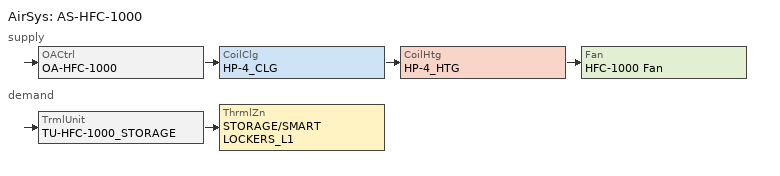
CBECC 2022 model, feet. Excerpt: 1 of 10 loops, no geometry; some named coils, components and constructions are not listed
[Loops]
AirSys 'AS-HFC-1000'
 supply: OACtrl 'OA-HFC-1000' > CoilClg 'HP-4_CLG' > CoilHtg 'HP-4_HTG' > Fan 'HFC-1000 Fan'
 demand: TrmlUnit 'TU-HFC-1000_STORAGE' > ThrmlZn 'STORAGE/SMART LOCKERS_L1'
[ResIntWall] Construction=Interior Wall Cons; IsPartySurface=1
Name | Area | Outside
IntWall : A4 1_L6 5 | 308.411 | CORRIDOR 1_L6
IntWall : A4 1_L6 6 | 76.0309 | CORRIDOR 1_L6
IntWall : A4 1_L6 7 | 89.8994 | ELEVATOR 5_L6
IntWall : A6_L6 | 164.293 | CORRIDOR 1_L6
IntWall : A6_L6 2 | 75.3045 | ELEVATOR 1_L6
IntWall : A6_L6 3; IntWall : CORRIDOR 1_L6 7 | 100.815 | STAIR 1_L6
IntWall : A6_L6 4; IntWall : ELEVATOR 1_L6 | 186.652 | STAIR 1_L6
IntWall : A6_L6 5; IntWall : CORRIDOR 1_L6 18 | 161.438 | STORAGE 2_L6
IntWall : B1 1_L6 | 366.737 | CORRIDOR 1_L6
IntWall : B1 1_L6 2 | 357.997 | CORRIDOR 1_L6
IntWall : B1 1_L6 3 | 365.688 | CORRIDOR 1_L6
IntWall : B1 1_L6 4 | 44.5041 | CORRIDOR 1_L6
IntWall : B1 1_L6 5; IntWall : B2_L6 2 | 303.935 | S2 1_L6
IntWall : B1 1_L6 6 | 358.915 | CORRIDOR 1_L6
IntWall : B1 1_L6 7 | 363.307 | CORRIDOR 1_L6
IntWall : B1 1_L6 8; IntWall : B1 1_L6 16 | 361.097 | CORRIDOR 1_L6
IntWall : B1 1_L6 9 | 349.99 | S1 1_L6
IntWall : B1 1_L6 10 | 351.533 | CORRIDOR 1_L6
IntWall : B1 1_L6 11 | 365.711 | CORRIDOR 1_L6
IntWall : B1 1_L6 12 | 264.176 | CORRIDOR 1_L6
IntWall : B1 1_L6 13 | 344.555 | B1.1_L6
IntWall : B1 1_L6 14 | 360.593 | CORRIDOR 1_L6
IntWall : B1 1_L6 15 | 304.184 | S2.1_L6
IntWall : B1 1_L6 17 | 262.414 | CORRIDOR 1_L6
IntWall : B1 1_L6 18 | 205.42 | CORRIDOR 1_L6
IntWall : B1 1_L6 19 | 161.438 | CORRIDOR 1_L6
IntWall : B1 1_L6 20 | 364.827 | CORRIDOR 1_L6
IntWall : B1.1_L6 | 224.871 | CORRIDOR 1_L6
IntWall : B1.2_L6 | 87.9455 | B3.2_L6
IntWall : B1.2_L6 2 | 168.678 | CORRIDOR 1_L6
IntWall : B1.2_L6 3 | 380.094 | CORRIDOR 1_L6
IntWall : B1.2_L6 4; IntWall : B3.2_L6 4 | 85.5781 | TRASH VEST. 1_L6
IntWall : B1.2_L6 5; IntWall : B1.2_L6 6 | 28.4633 | TRASH VEST. 1_L6
IntWall : B2_L6 | 280.52 | CORRIDOR 1_L6
IntWall : B3.1_L6 | 301.137 | CORRIDOR 1_L6
IntWall : B3.1_L6 2; IntWall : CORRIDOR 1_L6 4 | 65.7204 | OPENING_L6
IntWall : B3.1_L6 3 | 121.934 | OPENING_L6
IntWall : B3.2_L6 | 75.3684 | CORRIDOR 1_L6
IntWall : B3.2_L6 2 | 17.9644 | CORRIDOR 1_L6
IntWall : B3.2_L6 3 | 93.3093 | CORRIDOR 1_L6
IntWall : B3.2_L6 5; IntWall : CORRIDOR 1_L6 19 | 86.1935 | TRASH VEST. 1_L6
IntWall : B3_L6 | 313.738 | CORRIDOR 1_L6
IntWall : CORRIDOR 1_L6 | 84.3338 | ELEVATOR 1_L6
IntWall : CORRIDOR 1_L6 2 | 186.652 | ELEVATOR 1_L6
IntWall : CORRIDOR 1_L6 3 | 64.9974 | IDF 1_L6
IntWall : CORRIDOR 1_L6 5 | 169.915 | S2 1_L6
IntWall : CORRIDOR 1_L6 6 | 163.96 | S2 1_L6
IntWall : CORRIDOR 1_L6 8 | 100.778 | STAIR 3_L6
IntWall : CORRIDOR 1_L6 9 | 186.652 | STAIR 3_L6
IntWall : CORRIDOR 1_L6 10 | 78.4656 | STORAGE 2_L6
IntWall : CORRIDOR 1_L6 11; IntWall : S2 1_L6 | 92.1188 | TRASH VEST. 2_L6
IntWall : CORRIDOR 1_L6 12; IntWall : IDF 1_L6 2 | 117.377 | TRASH VEST. 2_L6
IntWall : CORRIDOR 1_L6 13 | 76.0309 | IDF 3_L6
IntWall : CORRIDOR 1_L6 14 | 163.533 | S1 1_L6
IntWall : CORRIDOR 1_L6 15 | 161.727 | S1 1_L6
IntWall : CORRIDOR 1_L6 16 | 176.977 | S1.1_L6
IntWall : CORRIDOR 1_L6 17 | 179.429 | STAIR 6_L6
IntWall : CORRIDOR 1_L6 20 | 58.6718 | ELEC 1_L6
IntWall : CORRIDOR 1_L6 21 | 37.2874 | ELEVATOR 2_L6
IntWall : CORRIDOR 1_L6 22 | 197.672 | ELEVATOR 2_L6
IntWall : CORRIDOR 1_L6 23 | 96.6318 | ELEVATOR 5_L6
IntWall : CORRIDOR 1_L6 24 | 32.7105 | IDF 2_L6
IntWall : CORRIDOR 1_L6 25 | 98.5049 | IDF 2_L6
IntWall : CORRIDOR 1_L6 26 | 100.096 | IDF 3_L6
IntWall : CORRIDOR 1_L6 27; IntWall : ELEVATOR 5_L6 | 89.8994 | JAN CLOSET_L6
IntWall : CORRIDOR 1_L6 28 | 61.6581 | JAN CLOSET_L6
IntWall : CORRIDOR 1_L6 29 | 187.49 | S2.1_L6
IntWall : CORRIDOR 1_L6 30; IntWall : S1.1_L6 2 | 279.999 | STORAGE 1_L6
IntWall : CORRIDOR 1_L6 31 | 108.338 | TRASH_L6
IntWall : CORRIDOR 1_L6 32 | 92.9158 | TRASH_L6
IntWall : ELEC 1_L6 | 52.5111 | ELEVATOR 2_L6
IntWall : ELEC 1_L6 2 | 90.1213 | S2.1_L6
IntWall : ELEC 1_L6 3 | 106.27 | STAIR 2_L6
IntWall : ELEC 1_L6 4 | 31.4495 | TRASH_L6
IntWall : ELEC 1_L6 5 | 49.2794 | TRASH_L6
IntWall : ELEC 2_L6 | 117.377 | IDF 1_L6
IntWall : ELEC 2_L6 2 | 130.819 | S2 1_L6
IntWall : ELEVATOR 1_L6 2 | 9.02928 | STORAGE 2_L6
IntWall : ELEVATOR 2_L6; IntWall : S2.1_L6 | 197.672 | STAIR 2_L6
IntWall : IDF 1_L6 | 64.9974 | S2 1_L6
IntWall : IDF 3_L6; IntWall : S1.1_L6 | 100.096 | STAIR 6_L6
IntWall : IDF 3_L6 2 | 76.0309 | STORAGE 1_L6
IntWall : S1 1_L6 | 349.99 | S1.1_L6
IntWall : STAIR 6_L6 | 179.429 | STORAGE 1_L6
IntWall : A1 1_L7 | 339.232 | B1 1_L7
IntWall : A1 1_L7 2 | 108.846 | CORRIDOR 1_L7
IntWall : A1 1_L7 3 | 287.935 | A1.1_L7
IntWall : A1 1_L7 4 | 287.935 | A2_L7
IntWall : A1 1_L7 5 | 246.552 | CORRIDOR 1_L7
IntWall : A1 1_L7 6 | 348.09 | A1.1_L7
IntWall : A1 1_L7 7 | 247.164 | CORRIDOR 1_L7
IntWall : A1 1_L7 8 | 157.116 | CORRIDOR 1_L7
IntWall : A1 1_L7 9 | 241.208 | CORRIDOR 1_L7
IntWall : A1 1_L7 10 | 245.058 | CORRIDOR 1_L7
IntWall : A1 1_L7 11 | 287.935 | S2 1_L7
IntWall : A1 1_L7 12 | 250.779 | CORRIDOR 1_L7
IntWall : A1 1_L7 13 | 348.09 | A6_L7
IntWall : A1 1_L7 14 | 244.799 | CORRIDOR 1_L7
IntWall : A1 1_L7 15 | 300.273 | A1.3 1_L7
IntWall : A1 1_L7 16; IntWall : A1.4_L7 | 256.226 | CORRIDOR 1_L7
IntWall : A1 1_L7 17 | 301.686 | B1 1_L7
IntWall : A1 1_L7 18; IntWall : A1 1_L7 42 | 245.852 | CORRIDOR 1_L7
IntWall : A1 1_L7 19 | 246.296 | CORRIDOR 1_L7
IntWall : A1 1_L7 20 | 94.7419 | S1.1_L7
IntWall : A1 1_L7 21 | 255.46 | STORAGE 3_L7
IntWall : A1 1_L7 22 | 243.417 | CORRIDOR 1_L7
IntWall : A1 1_L7 23 | 365.139 | B1 1_L7
IntWall : A1 1_L7 24 | 39.6784 | CORRIDOR 1_L7
IntWall : A1 1_L7 25 | 313.987 | B1 1_L7
IntWall : A1 1_L7 26 | 247.685 | CORRIDOR 1_L7
IntWall : A1 1_L7 27 | 365.139 | CORRIDOR 1_L7
IntWall : A1 1_L7 28 | 243.928 | CORRIDOR 1_L7
IntWall : A1 1_L7 29 | 335.418 | B1 1_L7
IntWall : A1 1_L7 30 | 63.0469 | CORRIDOR 1_L7
IntWall : A1 1_L7 31 | 270.811 | A4 1_L7
IntWall : A1 1_L7 32 | 249.212 | CORRIDOR 1_L7
IntWall : A1 1_L7 33 | 196.946 | A3_L7
IntWall : A1 1_L7 34 | 246.995 | CORRIDOR 1_L7
IntWall : A1 1_L7 35 | 98.5049 | IDF 1_L7
IntWall : A1 1_L7 36 | 295.918 | A1.3 1_L7
IntWall : A1 1_L7 37 | 249.602 | CORRIDOR 1_L7
IntWall : A1 1_L7 38 | 292.629 | B1.2_L7
IntWall : A1 1_L7 39 | 244.81 | CORRIDOR 1_L7
IntWall : A1 1_L7 40 | 290.666 | A1.4_L7
IntWall : A1 1_L7 41; IntWall : A1 1_L7 43 | 340.002 | B1 1_L7
IntWall : A1 1_L7 44 | 250.463 | CORRIDOR 1_L7
IntWall : A1 1_L7 45; IntWall : A1 1_L7 48 | 290.666 | S1 1_L7
IntWall : A1 1_L7 46 | 340.002 | B3.2_L7
IntWall : A1 1_L7 47 | 248.105 | CORRIDOR 1_L7
IntWall : A1 1_L7 49 | 303.616 | B1 1_L7
IntWall : A1 1_L7 50 | 343.89 | B3_L7
IntWall : A1 1_L7 51 | 95.3707 | CORRIDOR 1_L7
IntWall : A1 1_L7 52 | 60.5449 | CORRIDOR 1_L7
IntWall : A1 1_L7 53; IntWall : A1 1_L7 55; IntWall : A1 1_L7 57 | 343.89 | B1 1_L7
IntWall : A1 1_L7 54; IntWall : A1 1_L7 56; IntWall : A1 1_L7 58 | 303.727 | B1 1_L7
IntWall : A1 1_L7 59 | 247.893 | CORRIDOR 1_L7
IntWall : A1 1_L7 60 | 246.858 | CORRIDOR 1_L7
IntWall : A1 1_L7 61 | 292.629 | B1 1_L7
IntWall : A1 1_L7 62 | 247.809 | CORRIDOR 1_L7
IntWall : A1 1_L7 63 | 6.60802 | CORRIDOR 1_L7
IntWall : A1 1_L7 64 | 258.762 | CORRIDOR 1_L7
IntWall : A1 1_L7 65 | 103.822 | CORRIDOR 1_L7
IntWall : A1 1_L7 66 | 248.593 | CORRIDOR 1_L7
IntWall : A1.1_L7 | 248.142 | CORRIDOR 1_L7
IntWall : A1.3 1_L7 | 295.918 | B1 1_L7
IntWall : A1.3 1_L7 2 | 241.928 | CORRIDOR 1_L7
IntWall : A1.3 1_L7 3 | 212.778 | A6_L7
IntWall : A1.3 1_L7 4 | 238.171 | CORRIDOR 1_L7
IntWall : A1.3 1_L7 5 | 87.4949 | STORAGE 1_L7
IntWall : A2_L7 | 192.497 | CORRIDOR 1_L7
IntWall : A2_L7 2 | 161.438 | CORRIDOR 1_L7
IntWall : A2_L7 3 | 100.778 | STAIR 3_L7
IntWall : A2_L7 4 | 186.652 | STAIR 3_L7
IntWall : A3_L7 | 188.707 | CORRIDOR 1_L7
IntWall : A3_L7 2 | 32.7105 | IDF 1_L7
IntWall : A3_L7 3 | 56.7617 | S2.1_L7
IntWall : A3_L7 4 | 109.501 | STORAGE 2_L7
IntWall : A3_L7 5 | 142.195 | TRASH_L7
IntWall : A3_L7 6 | 76.8885 | TRASH_L7
IntWall : A4 1_L7 | 265.959 | B1 1_L7
IntWall : A4 1_L7 2 | 308.485 | CORRIDOR 1_L7
IntWall : A4 1_L7 3 | 96.6318 | ELEVATOR 5_L7
IntWall : A4 1_L7 4 | 61.6581 | JAN CLOSET_L7
IntWall : A4 1_L7 5 | 308.411 | CORRIDOR 1_L7
IntWall : A4 1_L7 6 | 76.0309 | CORRIDOR 1_L7
IntWall : A4 1_L7 7 | 89.8994 | ELEVATOR 5_L7
IntWall : A6_L7 | 164.293 | CORRIDOR 1_L7
IntWall : A6_L7 2 | 75.3045 | ELEVATOR 1_L7
IntWall : A6_L7 3 | 100.815 | STAIR 1_L7
IntWall : A6_L7 4 | 186.652 | STAIR 1_L7
IntWall : A6_L7 5 | 161.438 | STORAGE 1_L7
[DwellUnit]
Name | DwellUnitTypeRef | Count
DwellingUnit 74; DwellingUnit 93 | A4 | 2
DwellingUnit 75; DwellingUnit 94 | A6 | 1
DwellingUnit 76 | B1 | 17
DwellingUnit 77 | B1.1 | 1
DwellingUnit 78 | B1.2 | 1
DwellingUnit 79 | B2 | 1
DwellingUnit 80 | B3.1 | 1
DwellingUnit 81 | B3.2 | 1
DwellingUnit 82 | B3 | 1
DwellingUnit 83 | S1 | 2
DwellingUnit 84 | S1.1 | 1
DwellingUnit 85 | S2 | 2
DwellingUnit 86 | S2.1 | 1
DwellingUnit 87 | A1 | 31
DwellingUnit 88 | A1.1 | 1
DwellingUnit 89 | A1.3 | 2
DwellingUnit 90 | A1.4 | 1
DwellingUnit 91 | A2 | 1
DwellingUnit 92 | A3 | 1
[ResZn] CeilingHeight=10.25; FloorHeight=10.25
Name | Bottom
A6_L6; B1 1_L6; B1.1_L6; B1.2_L6; B2_L6; B3.1_L6; B3.2_L6; B3_L6; S1 1_L6; S1.1_L6; S2 1_L6; S2.1_L6 | 64.1667
A1 1_L7; A1.1_L7; A1.3 1_L7; A1.4_L7; A2_L7; A3_L7; A4 1_L7; A6_L7; B1 1_L7 | 74.4167
[ResExtWall] Construction=Ext Wall Cons
Name | Orientation | Area
ExtWall (Front 1) : A6_L6; ExtWall (Front 1) : A6_L7 | Front | 127.634
ExtWall (Front 1) : B1 1_L6; ExtWall (Front 10) : B1 1_L7 | Front | 138.035
ExtWall (Front 2) : B1 1_L6; ExtWall (Front 11) : B1 1_L7 | Front | 115.592
ExtWall (Front 3) : B1 1_L6; ExtWall (Front 12) : B1 1_L7 | Front | 113.11
ExtWall (Front 4) : B1 1_L6; ExtWall (Front 26) : B1 1_L6; ExtWall (Front 8) : B1 1_L7; ExtWall (Front 13) : B1 1_L7 | Front | 35.4446
ExtWall (Front 5) : B1 1_L6; ExtWall (Front 6) : B1 1_L6; ExtWall (Front 12) : B1 1_L6; ExtWall (Front 17) : B1 1_L7; ExtWall (Front 18) : B1 1_L7; ExtWall (Front 19) : B1 1_L7 | Front | 51.1525
ExtWall (Front 7) : B1 1_L6; ExtWall (Front 6) : B1 1_L7 | Front | 93.0674
ExtWall (Front 8) : B1 1_L6; ExtWall (Front 7) : B1 1_L7 | Front | 223.365
ExtWall (Front 9) : B1 1_L6; ExtWall (Front 14) : B1 1_L7 | Front | 114.643
ExtWall (Front 10) : B1 1_L6; ExtWall (Front 15) : B1 1_L7 | Front | 132.355
ExtWall (Front 11) : B1 1_L6; ExtWall (Front 16) : B1 1_L7 | Front | 111.916
ExtWall (Front 13) : B1 1_L6; ExtWall (Front 13) : A1 1_L7; ExtWall (Front 14) : A1 1_L7; ExtWall (Front 23) : B1 1_L7 | Front | 48.3041
ExtWall (Front 14) : B1 1_L6; ExtWall (Front 5) : B1 1_L7 | Front | 357.321
ExtWall (Front 15) : B1 1_L6; ExtWall (Front 4) : B1 1_L7 | Front | 361.608
ExtWall (Front 16) : B1 1_L6; ExtWall (Front 17) : B1 1_L6; ExtWall (Front 19) : B1 1_L6; ExtWall (Front 22) : B1 1_L7; ExtWall (Front 24) : B1 1_L7; ExtWall (Front 25) : B1 1_L7 | Front | 52.4068
ExtWall (Front 18) : B1 1_L6; ExtWall (Front 21) : B1 1_L7 | Front | 339.232
ExtWall (Front 20) : B1 1_L6; ExtWall (Front 21) : B1 1_L6; ExtWall (Front 1) : B1.1_L6; ExtWall (Front 1) : B1 1_L7; ExtWall (Front 2) : B1 1_L7 | Front | 40.3711
ExtWall (Front 22) : B1 1_L6; ExtWall (Front 3) : B1 1_L7 | Front | 356.581
ExtWall (Front 23) : B1 1_L6; ExtWall (Front 1) : S1 1_L6; ExtWall (Front 20) : A1 1_L7; ExtWall (Front 1) : A1.4_L7; ExtWall (Front 20) : B1 1_L7 | Front | 49.3365
ExtWall (Front 24) : B1 1_L6; ExtWall (Front 26) : B1 1_L7 | Front | 340.002
ExtWall (Front 25) : B1 1_L6; ExtWall (Front 27) : B1 1_L7 | Front | 39.0731
ExtWall (Front 27) : B1 1_L6; ExtWall (Front 9) : B1 1_L7 | Front | 69.4599
ExtWall (Left 1) : B1 1_L6; ExtWall (Left 16) : A1 1_L7; ExtWall (Left 12) : B1 1_L7 | Left | 46.2831
ExtWall (Left 2) : B1 1_L6; ExtWall (Left 8) : B1 1_L6; ExtWall (Left 17) : A1 1_L7; ExtWall (Left 24) : A1 1_L7; ExtWall (Left 25) : A1 1_L7; ExtWall (Left 13) : B1 1_L7; ExtWall (Left 14) : B1 1_L7 | Left | 49.5719
ExtWall (Left 3) : B1 1_L6; ExtWall (Left 15) : B1 1_L7 | Left | 126.894
ExtWall (Left 4) : B1 1_L6; ExtWall (Left 16) : B1 1_L7 | Left | 117.522
ExtWall (Left 5) : B1 1_L6; ExtWall (Left 17) : B1 1_L7 | Left | 121.271
ExtWall (Left 6) : B1 1_L6; ExtWall (Left 13) : B1 1_L6; ExtWall (Left 14) : B1 1_L6; ExtWall (Left 20) : B1 1_L6; ExtWall (Left 4) : B1 1_L7; ExtWall (Left 6) : B1 1_L7; ExtWall (Left 9) : B1 1_L7; ExtWall (Left 10) : B1 1_L7 | Left | 57.7739
ExtWall (Left 7) : B1 1_L6; ExtWall (Left 12) : B1 1_L6; ExtWall (Left 15) : B1 1_L6; ExtWall (Left 1) : B2_L6; ExtWall (Left 7) : B1 1_L7; ExtWall (Left 8) : B1 1_L7; ExtWall (Left 11) : B1 1_L7 | Left | 40.1626
ExtWall (Left 9) : B1 1_L6; ExtWall (Left 18) : B1 1_L7 | Left | 140.615
ExtWall (Left 10) : B1 1_L6; ExtWall (Left 19) : B1 1_L7 | Left | 105.177
ExtWall (Left 11) : B1 1_L6; ExtWall (Left 20) : B1 1_L7 | Left | 117.515
ExtWall (Left 16) : B1 1_L6; ExtWall (Left 24) : B1 1_L7 | Left | 97.2136
ExtWall (Left 17) : B1 1_L6; ExtWall (Left 1) : B1 1_L7 | Left | 133.048
ExtWall (Left 18) : B1 1_L6; ExtWall (Left 2) : B1 1_L7 | Left | 115.131
ExtWall (Left 19) : B1 1_L6; ExtWall (Left 3) : B1 1_L7 | Left | 112.414
ExtWall (Left 21) : B1 1_L6; ExtWall (Left 1) : B3_L6; ExtWall (Left 5) : B1 1_L7 | Left | 40.2736
ExtWall (Left 22) : B1 1_L6; ExtWall (Left 21) : B1 1_L7 | Left | 134.437
ExtWall (Left 23) : B1 1_L6; ExtWall (Left 22) : B1 1_L7 | Left | 112.952
ExtWall (Left 24) : B1 1_L6; ExtWall (Left 23) : B1 1_L7 | Left | 113.708
ExtWall (Left 25) : B1 1_L6; ExtWall (Left 25) : B1 1_L7 | Left | 134.229
ExtWall (Left 26) : B1 1_L6; ExtWall (Left 26) : B1 1_L7 | Left | 116.637
ExtWall (Left 27) : B1 1_L6; ExtWall (Left 27) : B1 1_L7 | Left | 115.992
ExtWall (Back 1) : B1 1_L6; ExtWall (Back 25) : B1 1_L6; ExtWall (Back 14) : B1 1_L7; ExtWall (Back 15) : B1 1_L7 | Back | 35.4446
ExtWall (Back 2) : B1 1_L6; ExtWall (Back 6) : B1 1_L6; ExtWall (Back 9) : A1 1_L7; ExtWall (Back 11) : A1 1_L7; ExtWall (Back 16) : B1 1_L7; ExtWall (Back 17) : B1 1_L7 | Back | 51.1525
ExtWall (Back 3) : B1 1_L6; ExtWall (Back 11) : B1 1_L7 | Back | 110.685
ExtWall (Back 4) : B1 1_L6; ExtWall (Back 12) : B1 1_L7 | Back | 111.734
ExtWall (Back 5) : B1 1_L6; ExtWall (Back 13) : B1 1_L7 | Back | 138.516
ExtWall (Back 7) : B1 1_L6; ExtWall (Back 8) : B1 1_L6; ExtWall (Back 4) : A1 1_L7; ExtWall (Back 20) : B1 1_L7; ExtWall (Back 21) : B1 1_L7 | Back | 48.3041
ExtWall (Back 9) : B1 1_L6; ExtWall (Back 8) : B1 1_L7 | Back | 132.275
ExtWall (Back 10) : B1 1_L6; ExtWall (Back 9) : B1 1_L7 | Back | 112.235
ExtWall (Back 11) : B1 1_L6; ExtWall (Back 10) : B1 1_L7 | Back | 112.811
ExtWall (Back 12) : B1 1_L6; ExtWall (Back 5) : B1 1_L7 | Back | 131.982
ExtWall (Back 13) : B1 1_L6; ExtWall (Back 6) : B1 1_L7 | Back | 115.01
ExtWall (Back 14) : B1 1_L6; ExtWall (Back 7) : B1 1_L7 | Back | 114.616
ExtWall (Back 15) : B1 1_L6; ExtWall (Back 16) : B1 1_L6; ExtWall (Back 17) : B1 1_L6; ExtWall (Back 2) : A1 1_L7; ExtWall (Back 19) : B1 1_L7; ExtWall (Back 22) : B1 1_L7; ExtWall (Back 23) : B1 1_L7 | Back | 52.4068
ExtWall (Back 18) : B1 1_L6; ExtWall (Back 3) : B1.1_L6; ExtWall (Back 1) : S2.1_L6; ExtWall (Back 1) : B1 1_L7 | Back | 40.3711
ExtWall (Back 19) : B1 1_L6; ExtWall (Back 2) : B1 1_L7 | Back | 128.65
ExtWall (Back 20) : B1 1_L6; ExtWall (Back 3) : B1 1_L7 | Back | 116.311
ExtWall (Back 21) : B1 1_L6; ExtWall (Back 4) : B1 1_L7 | Back | 111.62
ExtWall (Back 22) : B1 1_L6; ExtWall (Back 1) : S1 1_L6; ExtWall (Back 19) : A1 1_L7; ExtWall (Back 20) : A1 1_L7; ExtWall (Back 18) : B1 1_L7 | Back | 49.3365
ExtWall (Back 23) : B1 1_L6; ExtWall (Back 24) : B1 1_L7 | Back | 77.5879
ExtWall (Back 24) : B1 1_L6; ExtWall (Back 25) : B1 1_L7 | Back | 39.0731
ExtWall (Right 1) : B1 1_L6; ExtWall (Right 7) : B1 1_L6; ExtWall (Right 8) : B1 1_L6; ExtWall (Right 1) : B1.2_L6; ExtWall (Right 25) : A1 1_L7; ExtWall (Right 26) : A1 1_L7; ExtWall (Right 9) : B1 1_L7; ExtWall (Right 13) : B1 1_L7; ExtWall (Right 14) : B1 1_L7 | Right | 49.5719
ExtWall (Right 2) : B1 1_L6; ExtWall (Right 10) : B1 1_L7 | Right | 131.525
ExtWall (Right 3) : B1 1_L6; ExtWall (Right 11) : B1 1_L7 | Right | 113.964
ExtWall (Right 4) : B1 1_L6; ExtWall (Right 12) : B1 1_L7 | Right | 112.508
ExtWall (Right 5) : B1 1_L6; ExtWall (Right 21) : A1 1_L7; ExtWall (Right 22) : A1 1_L7; ExtWall (Right 23) : A1 1_L7; ExtWall (Right 4) : B1 1_L7 | Right | 40.1626
ExtWall (Right 6) : B1 1_L6; ExtWall (Right 12) : B1 1_L6; ExtWall (Right 13) : B1 1_L6; ExtWall (Right 23) : B1 1_L6; ExtWall (Right 1) : B1 1_L7; ExtWall (Right 2) : B1 1_L7; ExtWall (Right 3) : B1 1_L7; ExtWall (Right 5) : B1 1_L7 | Right | 57.7739
ExtWall (Right 9) : B1 1_L6; ExtWall (Right 18) : B1 1_L7 | Right | 112.952
ExtWall (Right 10) : B1 1_L6; ExtWall (Right 19) : B1 1_L7 | Right | 113.708
ExtWall (Right 11) : B1 1_L6; ExtWall (Right 20) : B1 1_L7 | Right | 134.437
ExtWall (Right 14) : B1 1_L6; ExtWall (Right 21) : B1 1_L7 | Right | 117.566
ExtWall (Right 15) : B1 1_L6; ExtWall (Right 22) : B1 1_L7 | Right | 117.942
ExtWall (Right 16) : B1 1_L6; ExtWall (Right 23) : B1 1_L7 | Right | 116.025
ExtWall (Right 17) : B1 1_L6; ExtWall (Right 24) : B1 1_L7 | Right | 140.631
ExtWall (Right 18) : B1 1_L6; ExtWall (Right 25) : B1 1_L7 | Right | 107.679
ExtWall (Right 19) : B1 1_L6 | Right | 117.401
ExtWall (Right 20) : B1 1_L6; ExtWall (Right 15) : B1 1_L7 | Right | 120.673
ExtWall (Right 21) : B1 1_L6; ExtWall (Right 16) : B1 1_L7 | Right | 113.254
ExtWall (Right 22) : B1 1_L6; ExtWall (Right 17) : B1 1_L7 | Right | 127.463
ExtWall (Right 24) : B1 1_L6; ExtWall (Right 6) : B1 1_L7 | Right | 120.841
ExtWall (Right 25) : B1 1_L6; ExtWall (Right 7) : B1 1_L7 | Right | 113.483
ExtWall (Right 26) : B1 1_L6; ExtWall (Right 8) : B1 1_L7 | Right | 130.503
ExtWall (Left 1) : B1.1_L6 | Left | 189.507
ExtWall (Left 2) : B1.1_L6 | Left | 108.846
ExtWall (Left 3) : B1.1_L6 | Left | 116.025
ExtWall (Back 1) : B1.1_L6 | Back | 272.375
ExtWall (Back 2) : B1.1_L6 | Back | 72.1804
ExtWall (Right 1) : B1.1_L6 | Right | 137.131
ExtWall (Right 2) : B1.1_L6 | Right | 52.3766
ExtWall (Front 1) : B1.2_L6 | Front | 380.094
ExtWall (Front 1) : B2_L6 | Front | 90.7199
ExtWall (Back 1) : B2_L6 | Back | 371.24
ExtWall (Right 1) : B2_L6 | Right | 344.098
ExtWall (Front 1) : B3.1_L6 | Front | 20.0696
ExtWall (Front 2) : B3.1_L6 | Front | 102.046
ExtWall (Front 3) : B3.1_L6 | Front | 218.683
ExtWall (Back 1) : B3.1_L6 | Back | 218.865
ExtWall (Right 1) : B3.1_L6 | Right | 192.813
ExtWall (Right 2) : B3.1_L6 | Right | 151.282
ExtWall (Right 3) : B3.1_L6 | Right | 22.7632
ExtWall (Front 1) : B3.2_L6 | Front | 408.231
ExtWall (Left 1) : B3.2_L6 | Left | 342.201
ExtWall (Front 1) : B3_L6 | Front | 38.0104
ExtWall (Left 2) : B3_L6 | Left | 303.616
ExtWall (Back 1) : B3_L6 | Back | 255.113
ExtWall (Back 2) : B3_L6 | Back | 96.6352
ExtWall (Front 1) : CORRIDOR 1_L6 | Front | 71.5516
ExtWall (Front 2) : CORRIDOR 1_L6 | Front | 69.6751
ExtWall (Front 3) : CORRIDOR 1_L6 | Front | 51.4551
ExtWall (Left 1) : CORRIDOR 1_L6 | Left | 49.0103
ExtWall (Left 2) : CORRIDOR 1_L6 | Left | 238.171
ExtWall (Back 1) : CORRIDOR 1_L6 | Back | 224.827
ExtWall (Back 2) : CORRIDOR 1_L6 | Back | 61.6581
ExtWall (Back 3) : CORRIDOR 1_L6 | Back | 73.0144
ExtWall (Right 1) : CORRIDOR 1_L6 | Right | 48.8018
ExtWall (Front 1) : ELEC 2_L6 | Front | 117.377
ExtWall (Left 1) : ELEC 2_L6; ExtWall (Left 2) : A1 1_L7; ExtWall (Left 3) : A1 1_L7; ExtWall (Left 5) : A1 1_L7; ExtWall (Left 1) : A2_L7 | Left | 60.1549
ExtWall (Right 1) : ELEC 2_L6 | Right | 190.974
ExtWall (Right 1) : ELEVATOR 2_L6 | Right | 89.7985
ExtWall (Back 1) : OPENING_L6 | Back | 121.934
ExtWall (Left 1) : S1 1_L6 | Left | 161.727
ExtWall (Right 1) : S1 1_L6 | Right | 163.533
ExtWall (Back 1) : S1.1_L6 | Back | 30.1043
ExtWall (Right 1) : S1.1_L6 | Right | 82.2388
ExtWall (Front 1) : S2 1_L6 | Front | 163.96
ExtWall (Back 1) : S2 1_L6 | Back | 169.915
ExtWall (Left 1) : S2.1_L6 | Left | 123.225
ExtWall (Left 2) : S2.1_L6 | Left | 64.2643
ExtWall (Right 1) : STAIR 2_L6 | Right | 106.27
ExtWall (Front 1) : A1 1_L7 | Front | 123.632
ExtWall (Front 2) : A1 1_L7 | Front | 122.919
ExtWall (Front 3) : A1 1_L7 | Front | 126.164
ExtWall (Front 4) : A1 1_L7 | Front | 120.999
ExtWall (Front 5) : A1 1_L7 | Front | 124.079
ExtWall (Front 6) : A1 1_L7 | Front | 117.128
ExtWall (Front 7) : A1 1_L7 | Front | 120.374
ExtWall (Front 8) : A1 1_L7 | Front | 124.685
ExtWall (Front 9) : A1 1_L7 | Front | 129.04
ExtWall (Front 10) : A1 1_L7 | Front | 121.739
ExtWall (Front 11) : A1 1_L7 | Front | 120.458
ExtWall (Front 12) : A1 1_L7 | Front | 124.342
ExtWall (Front 15) : A1 1_L7 | Front | 64.7317
ExtWall (Front 16) : A1 1_L7 | Front | 124.802
ExtWall (Front 17) : A1 1_L7 | Front | 124.799
ExtWall (Front 18) : A1 1_L7; ExtWall (Front 19) : A1 1_L7 | Front | 122.405
ExtWall (Front 21) : A1 1_L7 | Front | 96.9378
ExtWall (Front 22) : A1 1_L7 | Front | 249.299
ExtWall (Front 23) : A1 1_L7 | Front | 246.444
ExtWall (Front 24) : A1 1_L7 | Front | 248.875
ExtWall (Front 25) : A1 1_L7 | Front | 122.879
ExtWall (Front 26) : A1 1_L7 | Front | 125.014
ExtWall (Front 27) : A1 1_L7 | Front | 120.686
ExtWall (Front 28) : A1 1_L7 | Front | 126.171
ExtWall (Front 29) : A1 1_L7 | Front | 130.062
ExtWall (Front 30) : A1 1_L7 | Front | 117.747
ExtWall (Front 31) : A1 1_L7 | Front | 125.895
ExtWall (Front 32) : A1 1_L7 | Front | 132.867
ExtWall (Front 33) : A1 1_L7 | Front | 127.785
ExtWall (Front 34) : A1 1_L7 | Front | 120.807
ExtWall (Left 1) : A1 1_L7 | Left | 137.131
ExtWall (Left 4) : A1 1_L7 | Left | 190.974
ExtWall (Left 6) : A1 1_L7 | Left | 61.3386
ExtWall (Left 7) : A1 1_L7 | Left | 110.423
ExtWall (Left 8) : A1 1_L7 | Left | 128.115
ExtWall (Left 9) : A1 1_L7 | Left | 118.349
ExtWall (Left 10) : A1 1_L7 | Left | 129.336
ExtWall (Left 11) : A1 1_L7 | Left | 121.736
ExtWall (Left 12) : A1 1_L7 | Left | 122.193
ExtWall (Left 13) : A1 1_L7 | Left | 188.33
ExtWall (Left 14) : A1 1_L7 | Left | 79.3904
ExtWall (Left 15) : A1 1_L7; ExtWall (Left 1) : A3_L7 | Left | 54.7507
ExtWall (Left 18) : A1 1_L7; ExtWall (Left 19) : A1 1_L7 | Left | 122.926
ExtWall (Left 20) : A1 1_L7 | Left | 125.233
ExtWall (Left 21) : A1 1_L7 | Left | 125.23
ExtWall (Left 22) : A1 1_L7 | Left | 124.934
ExtWall (Left 23) : A1 1_L7 | Left | 123.172
ExtWall (Left 26) : A1 1_L7 | Left | 57.1585
ExtWall (Back 1) : A1 1_L7 | Back | 286.825
ExtWall (Back 3) : A1 1_L7 | Back | 49.7165
ExtWall (Back 5) : A1 1_L7; ExtWall (Back 6) : A1 1_L7 | Back | 123.148
ExtWall (Back 7) : A1 1_L7 | Back | 127.758
ExtWall (Back 8) : A1 1_L7 | Back | 115.659
ExtWall (Back 10) : A1 1_L7 | Back | 313.987
ExtWall (Back 12) : A1 1_L7 | Back | 64.7317
ExtWall (Back 13) : A1 1_L7 | Back | 300.687
ExtWall (Back 14) : A1 1_L7 | Back | 34.7316
ExtWall (Back 15) : A1 1_L7 | Back | 127.953
ExtWall (Back 16) : A1 1_L7 | Back | 121.258
ExtWall (Back 17) : A1 1_L7 | Back | 127.224
ExtWall (Back 18) : A1 1_L7 | Back | 119.772
ExtWall (Back 21) : A1 1_L7 | Back | 125.996
ExtWall (Back 22) : A1 1_L7 | Back | 126.857
ExtWall (Back 23) : A1 1_L7 | Back | 123.958
ExtWall (Back 24) : A1 1_L7 | Back | 125.341
ExtWall (Back 25) : A1 1_L7 | Back | 126.75
ExtWall (Back 26) : A1 1_L7 | Back | 119.694
ExtWall (Back 27) : A1 1_L7 | Back | 124.133
ExtWall (Back 28) : A1 1_L7 | Back | 124.742
ExtWall (Right 1) : A1 1_L7 | Right | 122.99
ExtWall (Right 2) : A1 1_L7 | Right | 122.987
ExtWall (Right 3) : A1 1_L7; ExtWall (Right 4) : A1 1_L7; ExtWall (Right 5) : A1 1_L7; ExtWall (Right 6) : A1 1_L7; ExtWall (Right 1) : A1.1_L7 | Right | 60.1549
ExtWall (Right 7) : A1 1_L7 | Right | 128.115
ExtWall (Right 8) : A1 1_L7 | Right | 128.112
ExtWall (Right 9) : A1 1_L7; ExtWall (Right 10) : A1 1_L7 | Right | 122.926
ExtWall (Right 11) : A1 1_L7 | Right | 61.3386
ExtWall (Right 12) : A1 1_L7 | Right | 350.202
ExtWall (Right 13) : A1 1_L7 | Right | 198.859
ExtWall (Right 14) : A1 1_L7 | Right | 125.28
ExtWall (Right 15) : A1 1_L7 | Right | 126.097
ExtWall (Right 16) : A1 1_L7; ExtWall (Right 17) : A1 1_L7 | Right | 54.7507
ExtWall (Right 18) : A1 1_L7; ExtWall (Right 19) : A1 1_L7 | Right | 46.2831
ExtWall (Right 20) : A1 1_L7 | Right | 40.2736
ExtWall (Right 24) : A1 1_L7 | Right | 109.68
ExtWall (Right 27) : A1 1_L7 | Right | 57.1585
ExtWall (Right 28) : A1 1_L7 | Right | 280.163
ExtWall (Front 1) : A1.1_L7 | Front | 119.052
ExtWall (Front 2) : A1.1_L7 | Front | 129.09
ExtWall (Front 1) : A1.3 1_L7 | Front | 241.928
ExtWall (Right 1) : A1.3 1_L7 | Right | 238.171
ExtWall (Left 1) : A1.4_L7 | Left | 256.226
ExtWall (Back 1) : A1.4_L7 | Back | 340.002
ExtWall (Front 1) : A2_L7 | Front | 176.87
ExtWall (Front 2) : A2_L7 | Front | 116.405
ExtWall (Back 1) : A3_L7 | Back | 241.544
ExtWall (Back 1) : A4 1_L7 | Back | 131.283
ExtWall (Right 1) : A4 1_L7 | Right | 130.153
ExtWall (Right 2) : A4 1_L7 | Right | 50.514
ExtWall (Right 3) : A4 1_L7 | Right | 50.5968
[ResWin] SpecMethod=Overall Window Area
Name | WinType
Window (Front 1) : A6_L6; Window (Front 1) : B1 1_L6; Window (Front 2) : B1 1_L6; Window (Front 4) : B1 1_L6; Window (Front 5) : B1 1_L6; Window (Left 13) : B1 1_L6; Window (Left 14) : B1 1_L6; Window (Back 1) : B1 1_L6; Window (Back 3) : B1 1_L6; Window (Back 4) : B1 1_L6; Window (Back 5) : B1 1_L6; Window (Back 7) : B1 1_L6; Window (Back 8) : B1 1_L6; Window (Back 10) : B1 1_L6; Window (Back 11) : B1 1_L6; Window (Left 1) : B3_L6; Window (Left 1) : S1 1_L6; Window (Right 1) : S1 1_L6; Window (Back 2) : A3_L7; Window (Front 1) : A6_L7; Window (Front 1) : B1 1_L7; Window (Front 2) : B1 1_L7; Window (Front 4) : B1 1_L7; Window (Front 5) : B1 1_L7; Window (Left 13) : B1 1_L7; Window (Left 14) : B1 1_L7; Window (Back 1) : B1 1_L7; Window (Back 2) : B1 1_L7; Window (Back 4) : B1 1_L7; Window (Back 5) : B1 1_L7; Window (Back 7) : B1 1_L7; Window (Back 8) : B1 1_L7; Window (Back 10) : B1 1_L7; Window (Back 12) : B1 1_L7 | ResidentialWindowType 11
Window (Front 3) : B1 1_L6; Window (Front 6) : B1 1_L6; Window (Left 2) : B1 1_L6; Window (Left 5) : B1 1_L6; Window (Left 8) : B1 1_L6; Window (Left 12) : B1 1_L6; Window (Left 15) : B1 1_L6; Window (Back 2) : B1 1_L6; Window (Back 6) : B1 1_L6; Window (Back 9) : B1 1_L6; Window (Back 12) : B1 1_L6; Window (Right 2) : B1 1_L6; Window (Right 5) : B1 1_L6; Window (Right 8) : B1 1_L6; Window (Right 11) : B1 1_L6; Window (Right 13) : B1 1_L6; Window (Right 14) : B1 1_L6; Window (Right 17) : B1 1_L6; Window (Left 2) : B1.1_L6; Window (Front 2) : B1.2_L6; Window (Back 2) : B2_L6; Window (Right 2) : B3.1_L6; Window (Front 1) : B3.2_L6; Window (Left 2) : B3.2_L6; Window (Left 2) : B3_L6; Window (Back 2) : B3_L6; Window (Left 1) : S2.1_L6; Window (Front 14) : A1 1_L7; Window (Front 18) : A1 1_L7; Window (Front 20) : A1 1_L7; Window (Front 23) : A1 1_L7; Window (Left 2) : A1 1_L7; Window (Left 3) : A1 1_L7; Window (Left 5) : A1 1_L7; Window (Left 10) : A1 1_L7; Window (Left 12) : A1 1_L7; Window (Back 4) : A1 1_L7; Window (Back 5) : A1 1_L7; Window (Back 8) : A1 1_L7; Window (Back 10) : A1 1_L7; Window (Right 1) : A1 1_L7; Window (Right 4) : A1 1_L7; Window (Right 6) : A1 1_L7; Window (Right 7) : A1 1_L7; Window (Back 1) : A4 1_L7; Window (Right 1) : A4 1_L7; Window (Front 3) : B1 1_L7; Window (Front 6) : B1 1_L7; Window (Left 2) : B1 1_L7; Window (Left 5) : B1 1_L7; Window (Left 8) : B1 1_L7; Window (Left 12) : B1 1_L7; Window (Left 15) : B1 1_L7; Window (Back 3) : B1 1_L7; Window (Back 6) : B1 1_L7; Window (Back 9) : B1 1_L7; Window (Back 11) : B1 1_L7; Window (Right 2) : B1 1_L7; Window (Right 5) : B1 1_L7; Window (Right 7) : B1 1_L7; Window (Right 8) : B1 1_L7; Window (Right 11) : B1 1_L7; Window (Right 14) : B1 1_L7 | ResidentialWindowType 2
Window (Front 7) : B1 1_L6; Window (Right 1) : B2_L6; Window (Front 1) : B3.1_L6; Window (Front 2) : B3.1_L6; Window (Front 2) : B3.2_L6; Window (Front 1) : CORRIDOR 1_L6; Window (Front 7) : B1 1_L7 | ResidentialWindowType 8
Window (Left 1) : B1 1_L6; Window (Left 3) : B1 1_L6; Window (Left 4) : B1 1_L6; Window (Left 6) : B1 1_L6; Window (Left 7) : B1 1_L6; Window (Left 9) : B1 1_L6; Window (Left 10) : B1 1_L6; Window (Left 11) : B1 1_L6; Window (Right 1) : B1 1_L6; Window (Right 3) : B1 1_L6; Window (Right 4) : B1 1_L6; Window (Right 6) : B1 1_L6; Window (Right 7) : B1 1_L6; Window (Right 9) : B1 1_L6; Window (Right 10) : B1 1_L6; Window (Right 12) : B1 1_L6; Window (Right 15) : B1 1_L6; Window (Right 16) : B1 1_L6; Window (Right 18) : B1 1_L6; Window (Left 1) : B1.1_L6; Window (Left 3) : B1.1_L6; Window (Front 3) : B1.2_L6; Window (Front 4) : B1.2_L6; Window (Back 1) : B2_L6; Window (Right 2) : B2_L6; Window (Front 3) : B3.1_L6; Window (Right 1) : B3.1_L6; Window (Front 4) : B3.2_L6; Window (Left 1) : B3.2_L6; Window (Back 1) : B3_L6; Window (Front 1) : ELEC 2_L6; Window (Right 1) : S1.1_L6; Window (Front 1) : A1 1_L7; Window (Front 3) : A1 1_L7; Window (Front 6) : A1 1_L7; Window (Front 8) : A1 1_L7; Window (Front 9) : A1 1_L7; Window (Front 12) : A1 1_L7; Window (Left 1) : A1 1_L7; Window (Left 4) : A1 1_L7; Window (Left 6) : A1 1_L7; Window (Left 7) : A1 1_L7; Window (Left 9) : A1 1_L7; Window (Left 11) : A1 1_L7; Window (Back 3) : A1 1_L7; Window (Back 6) : A1 1_L7; Window (Back 7) : A1 1_L7; Window (Back 9) : A1 1_L7; Window (Right 2) : A1 1_L7; Window (Right 3) : A1 1_L7; Window (Right 5) : A1 1_L7; Window (Right 8) : A1 1_L7; Window (Front 2) : A1.1_L7; Window (Left 2) : A1.4_L7; Window (Front 1) : A2_L7; Window (Back 1) : A3_L7; Window (Left 1) : B1 1_L7; Window (Left 3) : B1 1_L7; Window (Left 4) : B1 1_L7; Window (Left 6) : B1 1_L7; Window (Left 7) : B1 1_L7; Window (Left 9) : B1 1_L7; Window (Left 10) : B1 1_L7; Window (Left 11) : B1 1_L7; Window (Right 1) : B1 1_L7; Window (Right 3) : B1 1_L7; Window (Right 4) : B1 1_L7; Window (Right 6) : B1 1_L7; Window (Right 9) : B1 1_L7; Window (Right 10) : B1 1_L7; Window (Right 12) : B1 1_L7; Window (Right 13) : B1 1_L7; Window (Right 15) : B1 1_L7; Window (Right 16) : B1 1_L7 | ResidentialWindowType 7
Window (Front 1) : B1.2_L6 | ResidentialWindowType 24
Window (Back 1) : B3.1_L6; Window (Front 3) : B3.2_L6; Window (Back 2) : A1 1_L7; Window (Right 13) : A1 1_L7; Window (Right 14) : A1 1_L7 | ResidentialWindowType 25
Window (Left 1) : CORRIDOR 1_L6 | ResidentialWindowType 37
Window (Back 1) : CORRIDOR 1_L6 | ResidentialWindowType 28
Window (Front 1) : S2 1_L6; Window (Back 1) : S2 1_L6; Window (Front 2) : A1 1_L7; Window (Front 4) : A1 1_L7; Window (Front 5) : A1 1_L7; Window (Front 7) : A1 1_L7; Window (Front 10) : A1 1_L7; Window (Front 11) : A1 1_L7; Window (Left 8) : A1 1_L7; Window (Back 12) : A1 1_L7; Window (Back 14) : A1 1_L7; Window (Back 15) : A1 1_L7; Window (Back 18) : A1 1_L7; Window (Front 1) : A1.1_L7; Window (Front 2) : A2_L7 | ResidentialWindowType 18
Window (Front 13) : A1 1_L7; Window (Front 15) : A1 1_L7; Window (Front 17) : A1 1_L7; Window (Front 19) : A1 1_L7; Window (Front 21) : A1 1_L7; Window (Front 24) : A1 1_L7; Window (Front 26) : A1 1_L7 | ResidentialWindowType 3
Window (Front 16) : A1 1_L7 | ResidentialWindowType 19
Window (Front 22) : A1 1_L7 | ResidentialWindowType 17
Window (Front 25) : A1 1_L7 | ResidentialWindowType 14
Window (Back 1) : A1 1_L7; Window (Back 11) : A1 1_L7; Window (Back 13) : A1 1_L7; Window (Back 16) : A1 1_L7; Window (Back 17) : A1 1_L7; Window (Right 9) : A1 1_L7; Window (Right 10) : A1 1_L7; Window (Right 11) : A1 1_L7; Window (Right 12) : A1 1_L7 | ResidentialWindowType 1
Window (Front 1) : A1.3 1_L7 | ResidentialWindowType 16
Window (Right 1) : A1.3 1_L7 | ResidentialWindowType 36
Window (Left 1) : A1.4_L7 | ResidentialWindowType 21
Window (Right 2) : A4 1_L7; Window (Right 3) : A4 1_L7 | ResidentialWindowType 23
[ResIntFlr] Construction=Interior Floor Cons; IsPartySurface=1
Name | Area | FloorZ | Outside
IntFloor : A6_L6 | 814.952 | 64.1667 | A6_L5
IntFloor : B1 1_L6 | 1141.14 | 64.1667 | B1 1_L5
IntFloor : B1 1_L6 2 | 1104.48 | 64.1667 | B1 1_L5
IntFloor : B1 1_L6 3 | 1213.71 | 64.1667 | B1 1_L5
IntFloor : B1 1_L6 4 | 1120.11 | 64.1667 | B1 1_L5
IntFloor : B1 1_L6 5 | 1116.22 | 64.1667 | B1 1_L5
IntFloor : B1 1_L6 6 | 1211.45 | 64.1667 | B1 1_L5
IntFloor : B1 1_L6 7 | 1150.63 | 64.1667 | B1 1_L5
IntFloor : B1 1_L6 8 | 1107.54 | 64.1667 | B1 1_L5
IntFloor : B1 1_L6 9 | 1120.59 | 64.1667 | B1 1_L5
IntFloor : B1 1_L6 10 | 900.534 | 64.1667 | CLUB ROOM/LOUNGE_L4
IntFloor : B1 1_L6 11 | 175.686 | 64.1667 | ENT. KITCHEN_L4
IntFloor : B1 1_L6 12 | 955.547 | 64.1667 | CLUB ROOM/LOUNGE_L4
IntFloor : B1 1_L6 13 | 171.57 | 64.1667 | CORRIDOR 1_L4
IntFloor : B1 1_L6 14 | 5.21194 | 64.1667 | CORRIDOR 1_L4
IntFloor : B1 1_L6 15 | 1054.41 | 64.1667 | GAME RM_L4
IntFloor : B1 1_L6 16 | 701.857 | 64.1667 | FITNESS CTR_L4
IntFloor : B1 1_L6 17 | 253.25 | 64.1667 | CLUB ROOM/LOUNGE_L5
IntFloor : B1 1_L6 18 | 1105.78 | 64.1667 | B1 1_L5
IntFloor : B1 1_L6 19 | 1115.18 | 64.1667 | B1 1_L5
IntFloor : B1 1_L6 20 | 1144.08 | 64.1667 | B1 1_L5
IntFloor : B1 1_L6 21 | 1126.45 | 64.1667 | B1 1_L5
IntFloor : B1.1_L6 | 914.249 | 64.1667 | FITNESS CTR_L4
IntFloor : B1.2_L6 | 1214.83 | 64.1667 | B1.2_L5
IntFloor : B2_L6 | 1215.87 | 64.1667 | B2_L5
IntFloor : B3.1_L6 | 10.9355 | 64.1667 | OPENING_L5
IntFloor : B3.1_L6 2 | 193.712 | 64.1667 | OPENING_L5
IntFloor : B3.1_L6 3 | 155.784 | 64.1667 | STORAGE 2_L5
IntFloor : B3.2_L6 | 1137.02 | 64.1667 | B3.2_L5
IntFloor : B3_L6 | 1114.3 | 64.1667 | B3_L5
IntFloor : CORRIDOR 1_L6 | 2549.37 | 64.1667 | CORRIDOR 1_L5
IntFloor : CORRIDOR 1_L6 2 | 62.0457 | 64.1667 | STORAGE 2_L5
IntFloor : CORRIDOR 1_L6 3 | 945.395 | 64.1667 | CORRIDOR 1_L5
IntFloor : CORRIDOR 1_L6 4 | 150.578 | 64.1667 | CLUB ROOM/LOUNGE_L4
IntFloor : CORRIDOR 1_L6 5 | 85.4744 | 64.1667 | ENT. KITCHEN_L4
IntFloor : CORRIDOR 1_L6 6 | 77.2795 | 64.1667 | FITNESS CTR_L4
IntFloor : CORRIDOR 1_L6 7 | 209.52 | 64.1667 | CLUB ROOM/LOUNGE_L5
IntFloor : CORRIDOR 1_L6 8 | 3118.27 | 64.1667 | CORRIDOR 1_L5
IntFloor : CORRIDOR 1_L6 9 | 44.6203 | 64.1667 | ELEC 2_L5
IntFloor : ELEC 1_L6 | 121.449 | 64.1667 | JANITOR_L5
IntFloor : ELEC 2_L6 | 213.358 | 64.1667 | ELEC 4_L5
IntFloor : ELEVATOR 1_L6 | 149.826 | 64.1667 | ELEVATOR 2_L5
IntFloor : ELEVATOR 2_L6 | 168.953 | 64.1667 | ELEVATOR 1_L5
IntFloor : ELEVATOR 5_L6 | 82.6854 | 64.1667 | ELEVATOR 5_L5
IntFloor : IDF 1_L6 | 72.616 | 64.1667 | IDF 1_L5
IntFloor : IDF 2_L6 | 30.6689 | 64.1667 | IDF 3_L5
IntFloor : IDF 3_L6 | 72.4365 | 64.1667 | IDF 2_L5
IntFloor : JAN CLOSET_L6 | 52.7593 | 64.1667 | ELEC 2_L5
IntFloor : OPENING_L6 | 76.2741 | 64.1667 | OPENING_L5
IntFloor : S1 1_L6 | 544.768 | 64.1667 | S1 1_L5
IntFloor : S1 1_L6 2 | 523.378 | 64.1667 | S1 1_L5
IntFloor : S1.1_L6 | 616.709 | 64.1667 | S1.1_L5
IntFloor : S2 1_L6 | 491.548 | 64.1667 | S2 1_L5
IntFloor : S2 1_L6 2 | 449.349 | 64.1667 | S2 1_L5
IntFloor : S2.1_L6 | 352.757 | 64.1667 | CLUB ROOM/LOUNGE_L5
IntFloor : STAIR 1_L6 | 179.107 | 64.1667 | STAIR 1_L5
IntFloor : STAIR 2_L6 | 199.944 | 64.1667 | STAIR 2_L5
IntFloor : STAIR 3_L6 | 179.041 | 64.1667 | STAIR 3_L5
IntFloor : STAIR 6_L6 | 170.946 | 64.1667 | STAIR 6_L5
IntFloor : STORAGE 1_L6 | 140.418 | 64.1667 | ELEC 3_L5
IntFloor : STORAGE 1_L6 2 | 540.399 | 64.1667 | STORAGE 1_L5
IntFloor : STORAGE 2_L6 | 134.443 | 64.1667 | ELEC 1_L5
IntFloor : TRASH VEST. 1_L6 | 93.393 | 64.1667 | TRASH VEST. 1_L5
IntFloor : TRASH VEST. 2_L6 | 102.916 | 64.1667 | TRASH VEST. 2_L5
IntFloor : TRASH_L6 | 146.628 | 64.1667 | TRASH_L5
IntFloor : A1 1_L7 | 732.874 | 74.4167 | A1 1_L6
IntFloor : A1 1_L7 2 | 746.488 | 74.4167 | A1 1_L6
IntFloor : A1 1_L7 3 | 749.615 | 74.4167 | A1 1_L6
IntFloor : A1 1_L7 4 | 728.119 | 74.4167 | A1 1_L6
IntFloor : A1 1_L7 5 | 742.998 | 74.4167 | A1 1_L6
IntFloor : A1 1_L7 6 | 761.169 | 74.4167 | A1 1_L6
IntFloor : A1 1_L7 7 | 742.092 | 74.4167 | A1 1_L6
IntFloor : A1 1_L7 8 | 794.654 | 74.4167 | A1 1_L6
IntFloor : A1 1_L7 9 | 762.478 | 74.4167 | A1 1_L6
IntFloor : A1 1_L7 10 | 749.073 | 74.4167 | A1 1_L6
IntFloor : A1 1_L7 11 | 736.786 | 74.4167 | A1 1_L6
IntFloor : A1 1_L7 12 | 766.65 | 74.4167 | A1 1_L6
IntFloor : A1 1_L7 13 | 803.195 | 74.4167 | A1 1_L6
IntFloor : A1 1_L7 14 | 772.757 | 74.4167 | A1 1_L6
IntFloor : A1 1_L7 15 | 761.122 | 74.4167 | A1 1_L6
IntFloor : A1 1_L7 16 | 767.499 | 74.4167 | A1 1_L6
IntFloor : A1 1_L7 17 | 760.886 | 74.4167 | A1 1_L6
IntFloor : A1 1_L7 18 | 758.005 | 74.4167 | A1 1_L6
IntFloor : A1 1_L7 19 | 739.62 | 74.4167 | A1 1_L6
IntFloor : A1 1_L7 20 | 737.898 | 74.4167 | A1 1_L6
IntFloor : A1 1_L7 21 | 751.737 | 74.4167 | A1 1_L6
IntFloor : A1 1_L7 22 | 745.075 | 74.4167 | A1 1_L6
IntFloor : A1 1_L7 23 | 779.009 | 74.4167 | A1 1_L6
IntFloor : A1 1_L7 24 | 768.088 | 74.4167 | A1 1_L6
IntFloor : A1 1_L7 25 | 758.205 | 74.4167 | A1 1_L6
IntFloor : A1 1_L7 26 | 766.93 | 74.4167 | A1 1_L6
IntFloor : A1 1_L7 27 | 748.433 | 74.4167 | A1 1_L6
IntFloor : A1 1_L7 28 | 744.513 | 74.4167 | A1 1_L6
IntFloor : A1 1_L7 29 | 751.588 | 74.4167 | A1 1_L6
IntFloor : A1 1_L7 30 | 778.584 | 74.4167 | A1 1_L6
IntFloor : A1 1_L7 31 | 744.266 | 74.4167 | A1 1_L6
IntFloor : A1.1_L7 | 753.972 | 74.4167 | A1.1_L6
IntFloor : A1.3 1_L7 | 681.412 | 74.4167 | A1.3 1_L6
IntFloor : A1.3 1_L7 2 | 680.704 | 74.4167 | A1.3 1_L6
IntFloor : A1.4_L7 | 829.197 | 74.4167 | A1.4_L6
IntFloor : A2_L7 | 725.979 | 74.4167 | A2_L6
IntFloor : A3_L7 | 610.584 | 74.4167 | A3_L6
IntFloor : A4 1_L7 | 737.536 | 74.4167 | A4 1_L6
IntFloor : A4 1_L7 2 | 754.685 | 74.4167 | A4 1_L6
IntFloor : A6_L7 | 814.952 | 74.4167 | A6_L6
[ResOtherZn] ozDHWSys=ResidentialDHWSystem 1; CeilingHeight=10.25; FloorHeight=10.25; Bottom=64.1667
Name | Type | SpcFunc | VentSpcFunc | Area | IAQOption | IAQFanRef[1] | IAQFanCnt[1] | CentralVentSysRef | ozHVACSystem | AirSys_NameRoot
CORRIDOR 1_L6 | Unconditioned | Corridor Area | Residential - Common corridors | 7242.55 | Central Supply / Central Exhaust | FOF-2 | 5 | Corridor Ventilation
ELEC 1_L6 | Unconditioned | Electrical, Mechanical, Telephone Rooms | General - Unoccupied | 121.449 | Individual IAQ Fans
ELEC 2_L6 | Unconditioned | Electrical, Mechanical, Telephone Rooms | General - Unoccupied | 213.358 | Individual IAQ Fans
ELEVATOR 1_L6 | Unconditioned | Unoccupied-Include in Gross Floor Area | NA | 149.826 | Individual IAQ Fans
ELEVATOR 2_L6 | Unconditioned | Unoccupied-Include in Gross Floor Area | NA | 168.953 | Individual IAQ Fans
ELEVATOR 5_L6 | Unconditioned | Unoccupied-Include in Gross Floor Area | NA | 82.6854 | Individual IAQ Fans
IDF 1_L6 | Conditioned | Electrical, Mechanical, Telephone Rooms | General - Unoccupied | 72.616 |  |  |  |  | LG ZRUM060GSS0 | AS_IDF 1_L6
IDF 2_L6 | Conditioned | Electrical, Mechanical, Telephone Rooms | General - Unoccupied | 30.6689 |  |  |  |  | LG ZRUM048GSS0-2 | AS_IDF 2_L6
IDF 3_L6 | Conditioned | Electrical, Mechanical, Telephone Rooms | General - Unoccupied | 72.4365 |  |  |  |  | LG ZRUM048GSS0 | AS_IDF 3_L6
JAN CLOSET_L6 | Unconditioned | Storage | General - Unoccupied | 52.7593 | Individual IAQ Fans
OPENING_L6 | Unconditioned | Unoccupied-Include in Gross Floor Area | NA | 76.2741 | Individual IAQ Fans
STAIR 1_L6 | Unconditioned | Stairwell | General - Unoccupied | 179.107 | Individual IAQ Fans
STAIR 2_L6 | Unconditioned | Stairwell | General - Unoccupied | 199.944 | Individual IAQ Fans
STAIR 3_L6 | Unconditioned | Stairwell | General - Unoccupied | 179.041 | Individual IAQ Fans
STAIR 6_L6 | Unconditioned | Stairwell | General - Unoccupied | 170.946 | Individual IAQ Fans
STORAGE 1_L6 | Unconditioned | Storage | General - Unoccupied | 680.817 | Individual IAQ Fans
STORAGE 2_L6 | Unconditioned | Storage | General - Unoccupied | 134.443 | Individual IAQ Fans
TRASH VEST. 1_L6 | Unconditioned | Unoccupied-Include in Gross Floor Area | NA | 93.393 | Individual IAQ Fans
TRASH VEST. 2_L6 | Unconditioned | Unoccupied-Include in Gross Floor Area | NA | 102.916 | Individual IAQ Fans
TRASH_L6 | Unconditioned | Unoccupied-Include in Gross Floor Area | NA | 146.628 | Individual IAQ Fans
[ResZnGrp]
L7: Z=74.4167; FlrToFlrHgt=10.25; FlrToCeilingHgt=10.25
